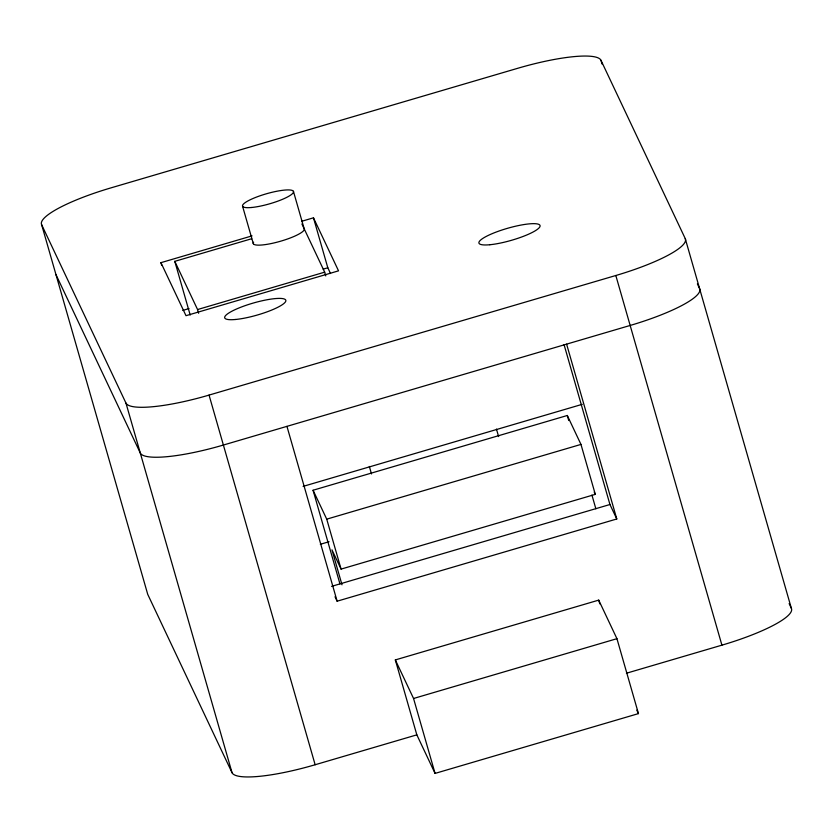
<?xml version="1.0" encoding="UTF-8"?>
<svg xmlns="http://www.w3.org/2000/svg" width="833" height="833" viewBox="0 0 833 833"><rect width="100%" height="100%" fill="white"/><g stroke="black" fill="none" stroke-linecap="round" stroke-linejoin="round"><path stroke-width="1.25" d="M161.654 265.165L160.936 262.666L252.066 235.874M301.921 221.224L313.468 217.819L338.531 270.84L185.998 315.686L160.936 262.666M190.195 315.041L174.784 261.343L251.67 238.738M182.76 310.417L189.008 308.585M323.183 269.132L327.806 267.778L330.534 273.536M174.784 261.343L197.567 309.543L324.683 272.162L325.755 275.91M41.65 224.723L125.95 403.057A79.541 15.796 -16 0 0 209.052 395.092L615.826 275.504A79.541 15.796 -16 0 0 685.257 238.623L600.968 60.288A79.541 15.796 -16 0 0 517.855 68.254L111.081 187.841A79.541 15.796 -16 0 0 41.65 224.723L147.743 594.377L232.032 772.712A79.541 15.796 -16 0 0 315.145 764.746L416.833 734.852L435.065 773.409L638.453 713.61L616.941 638.682L598.719 600.124L395.331 659.923L416.833 734.852M303.108 486.389L582.267 404.317M339.947 583.902L313.062 490.241L567.304 415.49L580.965 444.416L595.303 494.365L341.072 569.106L331.961 549.832L341.999 584.797M313.062 490.241L326.734 519.157L580.965 444.416M320.341 544.282L329.066 541.721M331.534 586.37L609.943 504.517L616.784 518.98L337.126 601.197L335.022 596.751M395.331 659.923L413.553 698.481L616.941 638.682M626.426 673.231L721.919 645.159A79.541 15.796 -16 0 0 791.35 608.277L685.257 238.623M697.377 283.886L699.595 288.572A79.541 15.796 -16 0 1 630.165 325.453L223.39 445.041A79.541 15.796 -16 0 1 140.288 453.006L55.988 274.682M789.132 603.581L791.35 608.277M594.231 492.095L595.303 494.365M636.787 710.112L638.453 713.61M301.9 223.973L324.683 272.162M600.968 60.288L602.04 64.037M615.826 275.504L721.919 645.159M566.607 344.144L616.784 518.98M564.066 344.675L609.943 504.517M591.93 495.073L595.866 508.807M567.304 415.49L568.731 420.488M598.719 600.124L599.791 603.873M496.458 429.078L498.613 436.565M313.468 217.819L327.806 267.778M293.424 191.33L304.18 228.794A26.51 5.269 -16 0 1 277.691 242.018A26.51 5.269 -16 0 1 253.607 242.236M369.342 466.449L371.497 473.946M413.553 698.481L435.065 773.409M242.58 206.272L253.336 243.736M326.734 519.157L341.072 569.106M286.948 426.361L337.126 601.197M197.567 309.543L198.639 313.281M209.052 395.092L315.145 764.746M125.95 403.057L232.032 772.712M235.604 319.476A31.81 6.32 -16 0 0 285.427 301.879A31.81 6.32 -16 0 0 244.715 305.784A31.81 6.32 -16 0 0 235.604 319.476M489.846 244.735A31.81 6.32 -16 0 0 539.659 227.138A31.81 6.32 -16 0 0 498.946 231.043A31.81 6.32 -16 0 0 489.846 244.735M251.639 207.49A26.51 5.269 -16 0 0 293.154 192.829A26.51 5.269 -16 0 0 259.219 196.078A26.51 5.269 -16 0 0 251.639 207.49"/></g></svg>
